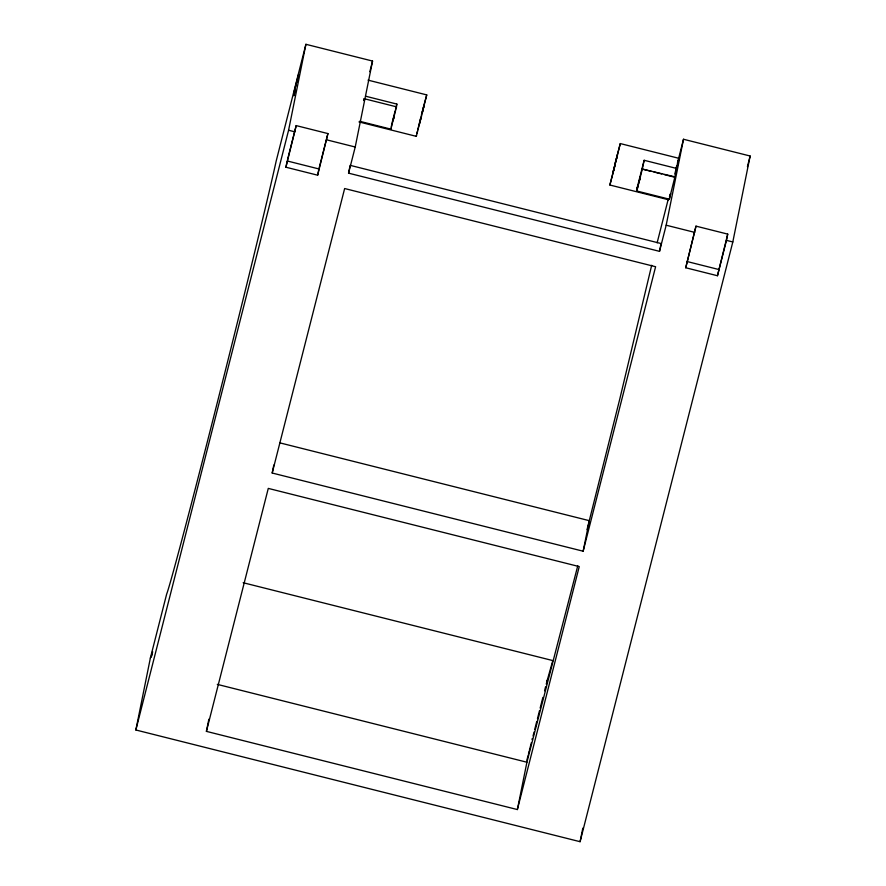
<?xml version="1.0" encoding="UTF-8"?>
<svg xmlns="http://www.w3.org/2000/svg" width="886" height="886" viewBox="0 0 886 886"><rect width="100%" height="100%" fill="white"/><g stroke="black" fill="none" stroke-linecap="round" stroke-linejoin="round"><path stroke-width="1.33" d="M391.778 123.974L391.28 127.263M668.841 199.007L668.576 199.782L609.878 185.019L617.476 154.773L615.848 161.717M664.389 174.631L674.789 177.255L678.986 158.339L620.289 143.576L612.691 173.811L614.319 166.878M651.376 171.363L642.272 169.071L674.933 176.835L669.318 199.184L636.79 190.999L638.042 185.539L636.923 188.696L644.155 160.288L676.671 168.462M642.416 168.65L636.79 190.999M668.576 199.782L668.675 199.14M669.318 199.184L670.569 193.724L669.439 196.869M358.952 121.914L416.309 136.344L416.453 135.525M368.044 80.139L426.742 94.902L416.309 136.344M365.63 96.22L396.85 104.072L396.153 107.948L396.507 106.841L363.98 98.656M359.661 121.282L390.881 129.134L390.992 128.559M396.507 106.841L390.881 129.134M677.413 163.157L683.505 139.257L750.143 156.014L732.811 241.967L580.086 841.7L135.857 729.986L150.376 658.021M135.857 729.986L288.581 130.253L305.914 44.3L372.552 61.056L355.22 147.01L348.563 173.158L659.516 251.347L666.172 225.21L683.505 139.257M285.923 167.221L287.186 160.964L318.916 168.949L317.653 175.195L285.923 167.221L296.19 125.602L327.92 133.576L317.653 175.195M206.405 731.371L268.281 488.396L579.245 566.597L517.369 809.56L206.405 731.371L208.863 719.199M272.201 473.024L344.643 188.53L655.607 266.73L583.154 551.214L272.201 473.024L273.807 465.05M348.563 173.158L350.136 165.339L661.089 243.539L659.516 251.347M517.369 809.56L526.915 762.226L577.75 565.855M583.154 551.214L589.312 520.68L279.699 442.823M685.731 267.76L695.997 226.14L727.727 234.114L726.465 240.372L717.461 275.734L685.731 267.76L695.997 226.14M580.086 841.7L582.822 828.133M717.461 275.734L727.727 234.114M642.272 169.071L644.155 160.288M532.032 739.588L532.276 738.492M423.862 106.475L422.223 113.342M651.686 265.279L619.768 399.065L587.03 529.651M363.581 100.539L363.869 99.243M416.929 133.365L417.461 131.106M417.727 129.987L420.019 120.596M420.263 120.219L420.839 117.904M151.86 654.488C149.634 663.714 154.219 645.019 151.96 654.4M395.51 109.443L396.85 104.072M420.296 119.521L420.828 117.362M614.751 164.563L620.289 143.576M615.416 164.032L609.878 185.019M305.914 44.3L276.155 161.174A230.781 2.747 -75.9 0 1 218.477 397.914A230.781 2.747 -75.9 0 1 166.646 594.129L150.354 658.099M294.517 93.274C292.192 102.145 296.91 83.86 294.551 92.831M287.518 159.657L296.19 125.602M318.916 168.949L327.92 133.576M369.839 71.677L372.552 61.056M395.167 110.783L392.886 119.754M393.683 118.203C391.368 126.975 395.765 110.063 393.916 116.963M421.371 115.213L422.722 109.864M421.603 115.811L419.488 123.962M657.124 242.842L668.288 199.018M675.73 169.802L676.738 165.815M526.882 760.254L528.211 755.027M529.086 751.572L528.543 753.72L528.942 752.17M529.363 750.497L531.356 742.678M533.051 736.022L534.07 732.024M534.745 729.366L536.772 721.381M537.459 718.723L539.485 710.738M540.161 708.08L542.874 697.426M544.569 690.781L545.588 686.783M546.263 684.125L547.282 680.127M747.43 166.634L750.143 156.014M674.811 173.955L676.107 168.927M422.079 112.976L422.666 110.706M423.043 108.624L423.674 106.154M392.055 122.921L392.609 120.806M423.995 104.913L426.742 94.902M676.383 167.853L676.948 165.682M677.236 164.597L678.986 158.339M423.165 108.757L423.818 106.375M547.027 681.035L552.798 660.579L243.174 582.722M653.979 172.017L661.787 173.977M288.581 130.253L294.927 131.848M326.657 139.833L355.22 147.01M666.172 225.21L694.735 232.387M726.465 240.372L732.811 241.967M686.982 261.503L718.712 269.488M217.291 684.369L526.915 762.226M638.817 182.904L640.401 176.657L638.817 182.904M293.864 93.251L298.593 74.59L293.864 93.251"/></g></svg>
